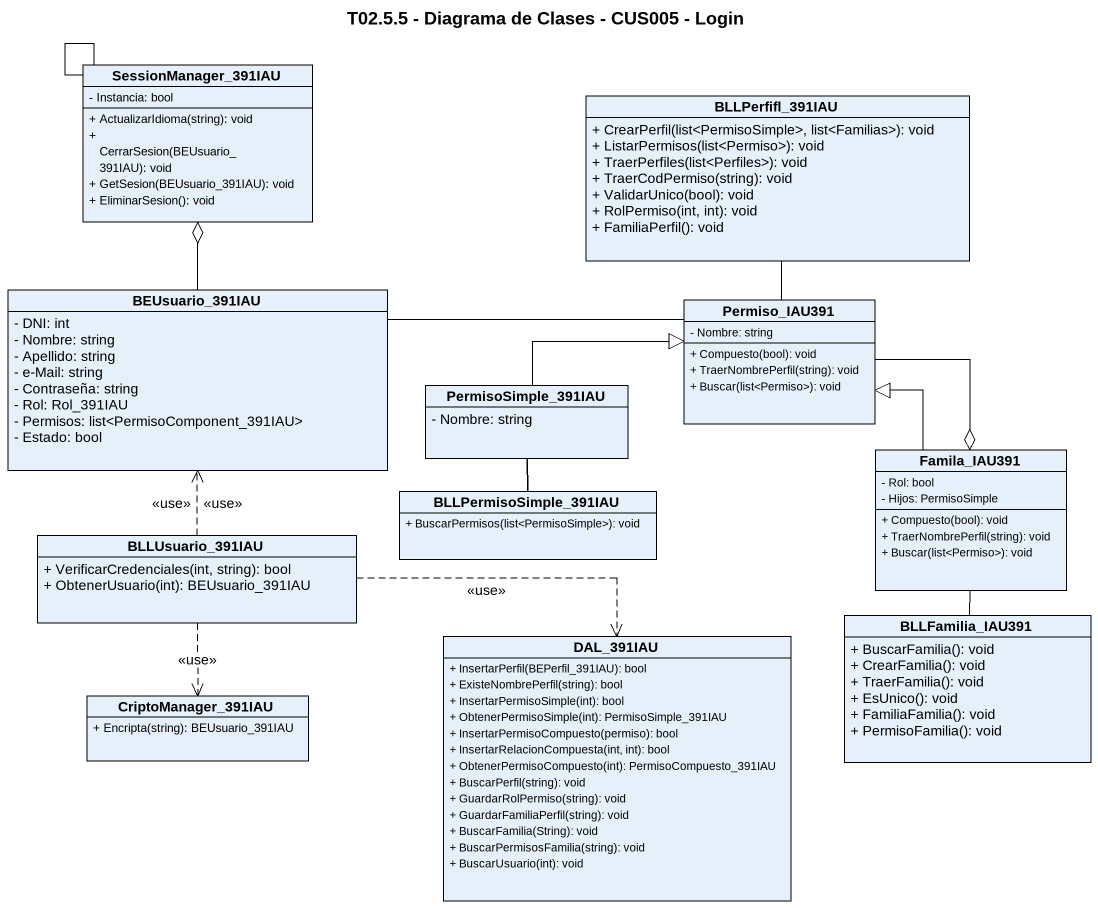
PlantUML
@startuml
title T02.5.5 - Diagrama de Clases - CUS005 - Login
hide circle
hide empty members
skinparam classAttributeIconSize 0
class SessionManager_391IAU {
  - Instancia: bool
  + ActualizarIdioma(string): void
  + CerrarSesion(BEUsuario_391IAU): void
  + GetSesion(BEUsuario_391IAU): void
  + EliminarSesion(): void
}
class BLLPerfifl_391IAU {
  + CrearPerfil(list<PermisoSimple>, list<Familias>): void
  + ListarPermisos(list<Permiso>): void
  + TraerPerfiles(list<Perfiles>): void
  + TraerCodPermiso(string): void
  + ValidarUnico(bool): void
  + RolPermiso(int, int): void
  + FamiliaPerfil(): void
}
class BEUsuario_391IAU {
  - DNI: int
  - Nombre: string
  - Apellido: string
  - e-Mail: string
  - Contraseña: string
  - Rol: Rol_391IAU
  - Permisos: list<PermisoComponent_391IAU>
  - Estado: bool
}
class Permiso_IAU391 {
  - Nombre: string
  + Compuesto(bool): void
  + TraerNombrePerfil(string): void
  + Buscar(list<Permiso>): void
}
class PermisoSimple_391IAU {
  - Nombre: string
}
class BLLPermisoSimple_391IAU {
  + BuscarPermisos(list<PermisoSimple>): void
}
class Famila_IAU391 {
  - Rol: bool
  - Hijos: PermisoSimple
  + Compuesto(bool): void
  + TraerNombrePerfil(string): void
  + Buscar(list<Permiso>): void
}
class BLLUsuario_391IAU {
  + VerificarCredenciales(int, string): bool
  + ObtenerUsuario(int): BEUsuario_391IAU
}
class BLLFamilia_IAU391 {
  + BuscarFamilia(): void
  + CrearFamilia(): void
  + TraerFamilia(): void
  + EsUnico(): void
  + FamiliaFamilia(): void
  + PermisoFamilia(): void
}
class DAL_391IAU {
  + InsertarPerfil(BEPerfil_391IAU): bool
  + ExisteNombrePerfil(string): bool
  + InsertarPermisoSimple(int): bool
  + ObtenerPermisoSimple(int): PermisoSimple_391IAU
  + InsertarPermisoCompuesto(permiso): bool
  + InsertarRelacionCompuesta(int, int): bool
  + ObtenerPermisoCompuesto(int): PermisoCompuesto_391IAU
  + BuscarPerfil(string): void
  + GuardarRolPermiso(string): void
  + GuardarFamiliaPerfil(string): void
  + BuscarFamilia(String): void
  + BuscarPermisosFamilia(string): void
  + BuscarUsuario(int): void
}
class CriptoManager_391IAU {
  + Encripta(string): BEUsuario_391IAU
}
SessionManager_391IAU -- SessionManager_391IAU
BLLPerfifl_391IAU -- Permiso_IAU391
BEUsuario_391IAU -up-o SessionManager_391IAU
BEUsuario_391IAU -right- Permiso_IAU391
Permiso_IAU391 --o Famila_IAU391
PermisoSimple_391IAU -right-|> Permiso_IAU391
PermisoSimple_391IAU -- BLLPermisoSimple_391IAU
BLLPermisoSimple_391IAU -up- PermisoSimple_391IAU
Famila_IAU391 -up-|> Permiso_IAU391
Famila_IAU391 -- BLLFamilia_IAU391
Famila_IAU391 -- BLLFamilia_IAU391
BLLUsuario_391IAU .up.> BEUsuario_391IAU : <<use>>
BLLUsuario_391IAU .up.> BEUsuario_391IAU : <<use>>
BLLUsuario_391IAU .right.> DAL_391IAU : <<use>>
BLLUsuario_391IAU ..> CriptoManager_391IAU : <<use>>
@enduml
